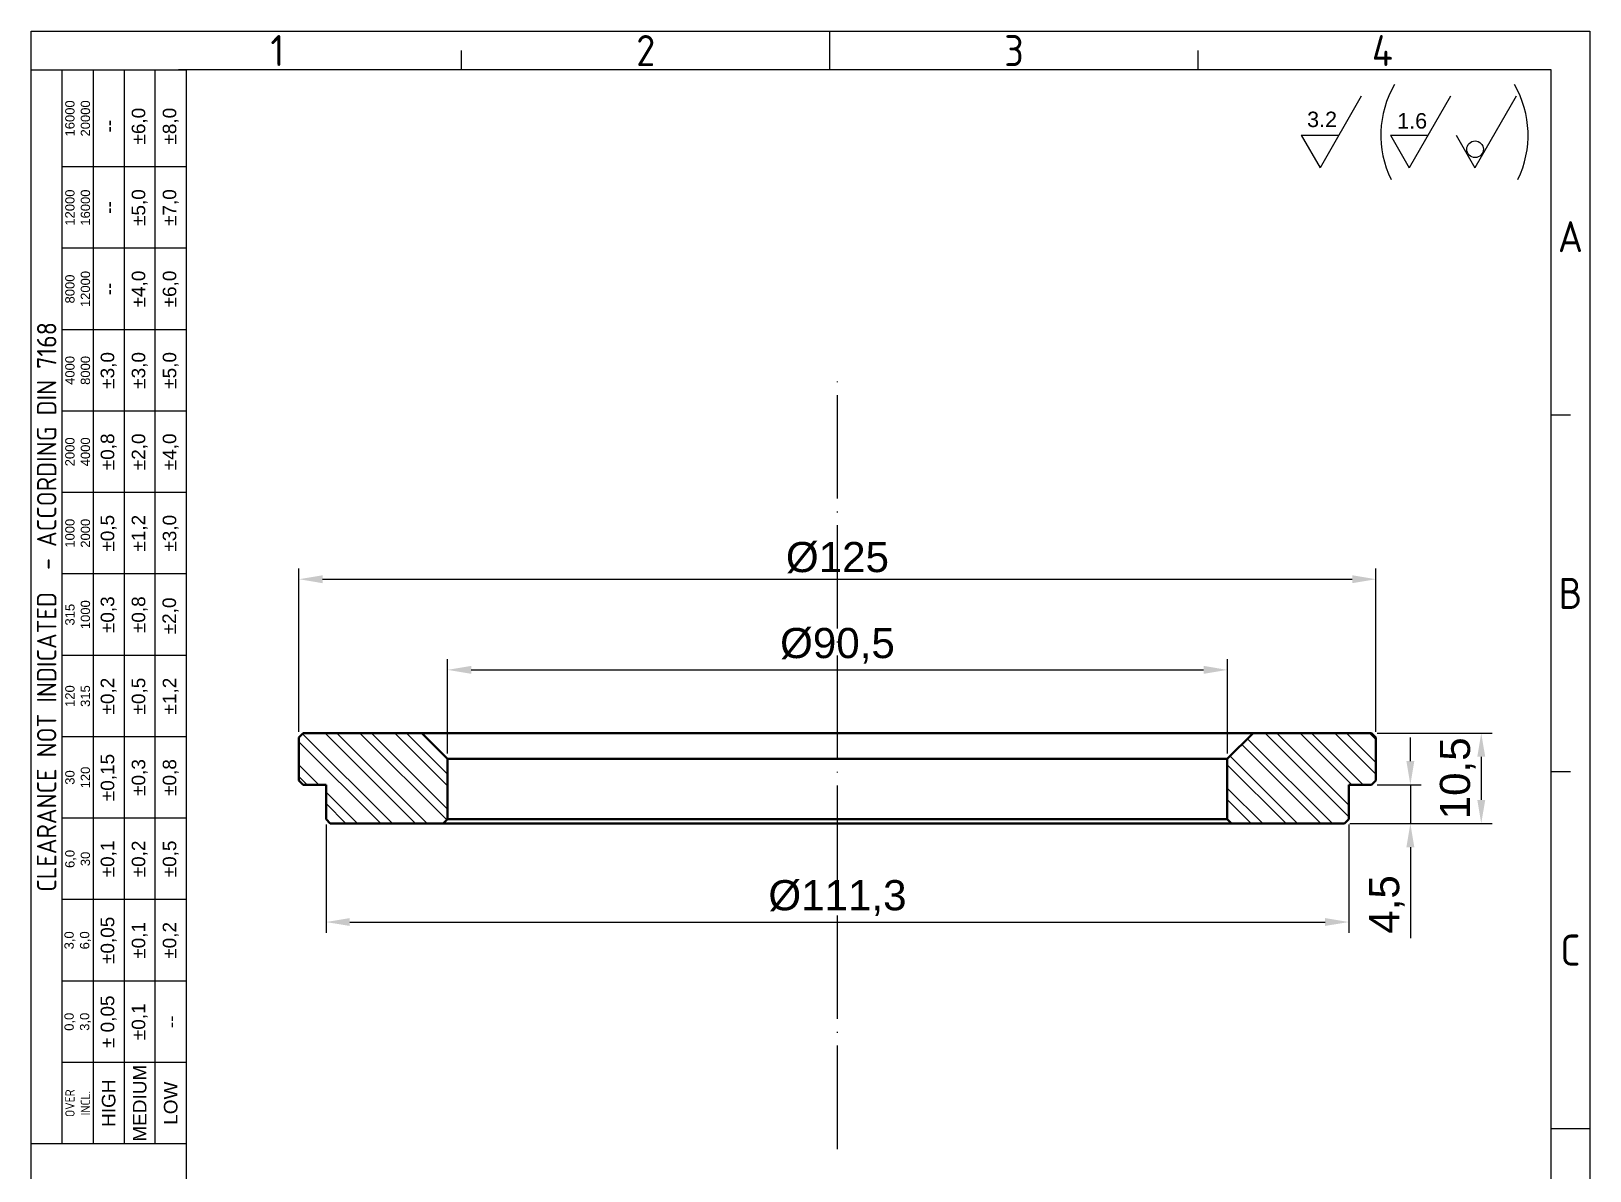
# Model space of a CAD drawing. Header units: millimetres. Extents: x 4510 to 4691, y 1198 to 1451.
# Drawn here: x 4510.4 to 4691.3, y 1318.5 to 1450.8 of the extents above; entities that cross this region are included whole.
import ezdxf
from ezdxf.enums import TextEntityAlignment as Align

# ---------------------------------------------------------------- set-up
doc = ezdxf.new("R2010")
doc.units = ezdxf.units.MM
doc.linetypes.add('ACAD_ISO04W100', pattern=[30, 24, -3, 0, -3])
for name, color, linetype, lineweight in [('AM_0', 7, 'Continuous', 40), ('AM_4', 1, 'ACAD_ISO04W100', 25), ('AM_5', 1, 'Continuous', 25)]:
    doc.layers.add(name, color=color, linetype=linetype, lineweight=lineweight)
doc.styles.add('ACISOTS', font='isocp.shx', dxfattribs={"height": 1})
doc.styles.get("Standard").update_dxf_attribs({"font": 'arial.ttf'})
doc.dimstyles.new('ISO-25', dxfattribs={"dimtxt": 3.5, "dimasz": 2.75, "dimexe": 1.25, "dimexo": 0.625, "dimtad": 1, "dimtxsty": 'Standard', "dimcen": 2.5, "dimadec": 0, "dimazin": 0, "dimtfac": 1, "dimtmove": 0, "dimatfit": 3, "dimfxl": 1, "dimarcsym": 0})

# ---------------------------------------------------------------- blocks, each defined once
blk = doc.blocks.new('*D30')
at = {"layer": 'AM_5', "color": 0, "lineweight": -2, "ltscale": 0.25, "transparency": 16777216}
for p, q in [((4544.65, 1358.71), (4544.65, 1346.15)), ((4663.36, 1358.71), (4663.36, 1346.15)), ((4547.4, 1347.4), (4660.61, 1347.4))]:
    blk.add_line(p, q, dxfattribs=at)
at = {"layer": 'AM_5', "color": 0, "ltscale": 0.25, "transparency": 16777216}
for points in [[(4547.4, 1347.86), (4547.4, 1346.95), (4544.65, 1347.4)], [(4660.61, 1347.86), (4660.61, 1346.95), (4663.36, 1347.4)]]:
    blk.add_solid(points, dxfattribs=at)
at = {"layer": 'Defpoints', "color": 0, "ltscale": 0.25, "transparency": 16777216}
for p in [(4544.65, 1359.33), (4663.36, 1359.33), (4663.36, 1347.4)]:
    blk.add_point(p, dxfattribs=at)
at = {"layer": 'AM_5', "color": 0, "ltscale": 0.25, "transparency": 16777216, "insert": (4604.01, 1350.19), "char_height": 3.5, "attachment_point": 5}
blk.add_mtext('%%C111,3', dxfattribs=at)
blk = doc.blocks.new('*D31')
at = {"layer": 'AM_5', "color": 0, "lineweight": -2, "ltscale": 0.25, "transparency": 16777216}
for p, q in [((4666.63, 1369.33), (4679.98, 1369.33)), ((4678.73, 1366.58), (4678.73, 1361.58)), ((4663.49, 1358.83), (4679.98, 1358.83))]:
    blk.add_line(p, q, dxfattribs=at)
at = {"layer": 'AM_5', "color": 0, "ltscale": 0.25, "transparency": 16777216}
for points in [[(4678.27, 1366.58), (4679.19, 1366.58), (4678.73, 1369.33)], [(4678.27, 1361.58), (4679.19, 1361.58), (4678.73, 1358.83)]]:
    blk.add_solid(points, dxfattribs=at)
at = {"layer": 'Defpoints', "color": 0, "ltscale": 0.25, "transparency": 16777216}
for p in [(4666.01, 1369.33), (4662.86, 1358.83), (4678.73, 1358.83)]:
    blk.add_point(p, dxfattribs=at)
at = {"layer": 'AM_5', "color": 0, "ltscale": 0.25, "transparency": 16777216, "insert": (4676, 1364.08), "char_height": 3.5, "attachment_point": 5, "rotation": 90}
blk.add_mtext('10,5', dxfattribs=at)
blk = doc.blocks.new('*D32')
at = {"layer": 'AM_5', "color": 0, "lineweight": -2, "ltscale": 0.25, "transparency": 16777216}
for p, q in [((4670.5, 1366.08), (4670.5, 1368.83)), ((4666.63, 1363.33), (4671.75, 1363.33)), ((4670.5, 1363.33), (4670.5, 1358.83)), ((4663.49, 1358.83), (4671.75, 1358.83)), ((4670.5, 1356.08), (4670.5, 1345.54))]:
    blk.add_line(p, q, dxfattribs=at)
at = {"layer": 'AM_5', "color": 0, "ltscale": 0.25, "transparency": 16777216}
for points in [[(4670.04, 1366.08), (4670.96, 1366.08), (4670.5, 1363.33)], [(4670.04, 1356.08), (4670.96, 1356.08), (4670.5, 1358.83)]]:
    blk.add_solid(points, dxfattribs=at)
at = {"layer": 'Defpoints', "color": 0, "ltscale": 0.25, "transparency": 16777216}
for p in [(4666.01, 1363.33), (4662.86, 1358.83), (4670.5, 1358.83)]:
    blk.add_point(p, dxfattribs=at)
at = {"layer": 'AM_5', "color": 0, "ltscale": 0.25, "transparency": 16777216, "insert": (4667.78, 1349.44), "char_height": 3.5, "attachment_point": 5, "rotation": 90}
blk.add_mtext('4,5', dxfattribs=at)
blk = doc.blocks.new('*D33')
at = {"layer": 'AM_5', "color": 0, "lineweight": -2, "ltscale": 0.25, "transparency": 16777216}
for p, q in [((4558.76, 1366.96), (4558.76, 1377.92)), ((4561.51, 1376.67), (4646.51, 1376.67)), ((4649.26, 1366.96), (4649.26, 1377.92))]:
    blk.add_line(p, q, dxfattribs=at)
at = {"layer": 'AM_5', "color": 0, "ltscale": 0.25, "transparency": 16777216}
for points in [[(4561.51, 1377.13), (4561.51, 1376.21), (4558.76, 1376.67)], [(4646.51, 1377.13), (4646.51, 1376.21), (4649.26, 1376.67)]]:
    blk.add_solid(points, dxfattribs=at)
at = {"layer": 'Defpoints', "color": 0, "ltscale": 0.25, "transparency": 16777216}
for p in [(4649.26, 1376.67), (4558.76, 1366.33), (4649.26, 1366.33)]:
    blk.add_point(p, dxfattribs=at)
at = {"layer": 'AM_5', "color": 0, "ltscale": 0.25, "transparency": 16777216, "insert": (4604.01, 1379.46), "char_height": 3.5, "attachment_point": 5}
blk.add_mtext('%%C90,5', dxfattribs=at)
blk = doc.blocks.new('*D34')
at = {"layer": 'AM_5', "color": 0, "lineweight": -2, "ltscale": 0.25, "transparency": 16777216}
for p, q in [((4541.51, 1369.46), (4541.51, 1388.44)), ((4666.51, 1369.46), (4666.51, 1388.44)), ((4544.26, 1387.19), (4663.76, 1387.19))]:
    blk.add_line(p, q, dxfattribs=at)
at = {"layer": 'AM_5', "color": 0, "ltscale": 0.25, "transparency": 16777216}
for points in [[(4544.26, 1387.65), (4544.26, 1386.73), (4541.51, 1387.19)], [(4663.76, 1387.65), (4663.76, 1386.73), (4666.51, 1387.19)]]:
    blk.add_solid(points, dxfattribs=at)
at = {"layer": 'Defpoints', "color": 0, "ltscale": 0.25, "transparency": 16777216}
for p in [(4666.51, 1387.19), (4541.51, 1368.83), (4666.51, 1368.83)]:
    blk.add_point(p, dxfattribs=at)
at = {"layer": 'AM_5', "color": 0, "ltscale": 0.25, "transparency": 16777216, "insert": (4604.01, 1389.7), "char_height": 3.5, "attachment_point": 5}
blk.add_mtext('%%C125', dxfattribs=at)

msp = doc.modelspace()

# ---------------------------------------------------------------- hatches: boundary and pattern name
at = {"layer": 'AM_5', "ltscale": 0.25}
h = msp.add_hatch(dxfattribs=at)
h.set_pattern_fill('ANSI32', color=256, scale=0.3, angle=90)
h.set_pattern_definition([(135, (-5.864, 84.364), (-2.0205576, -2.0205576), []), (135, (-5.864, 85.711), (-2.0205576, -2.0205576), [])])
h.paths.add_polyline_path([(4558.255, 1358.83), (4558.755, 1359.33), (4558.755, 1366.33), (4555.755, 1369.33), (4542.005, 1369.33), (4541.505, 1368.83), (4541.505, 1363.83), (4542.005, 1363.33), (4544.649, 1363.33), (4544.649, 1359.33), (4545.149, 1358.83)])
h.paths.add_polyline_path([(4652.255, 1369.33), (4649.255, 1366.33), (4649.255, 1359.33), (4649.755, 1358.83), (4662.861, 1358.83), (4663.361, 1359.33), (4663.361, 1363.33), (4666.005, 1363.33), (4666.505, 1363.83), (4666.505, 1368.83), (4666.005, 1369.33)])

# ---------------------------------------------------------------- linework, layer by layer
at = {"color": 135, "lineweight": 25}
for p, q in [((4510.431, 1197.901), (4510.431, 1450.801)), ((4510.431, 1450.801), (4691.331, 1450.801)), ((4603.131, 1446.301), (4603.131, 1450.801)), ((4691.331, 1450.801), (4691.331, 1197.901)), ((4560.381, 1446.301), (4560.381, 1448.551)), ((4645.881, 1446.301), (4645.881, 1448.551)), ((4514.031, 1321.651), (4514.031, 1446.301)), ((4517.631, 1446.301), (4517.631, 1321.651)), ((4521.231, 1446.301), (4521.231, 1321.651)), ((4524.831, 1321.651), (4524.831, 1446.301)), ((4528.431, 1435.051), (4514.031, 1435.051)), ((4528.431, 1425.601), (4514.031, 1425.601)), ((4528.431, 1416.151), (4514.031, 1416.151)), ((4528.431, 1406.701), (4514.031, 1406.701)), ((4689.081, 1406.251), (4686.831, 1406.251)), ((4528.431, 1397.251), (4514.031, 1397.251)), ((4528.431, 1387.801), (4514.031, 1387.801)), ((4528.431, 1378.351), (4514.031, 1378.351)), ((4528.431, 1368.901), (4514.031, 1368.901)), ((4689.081, 1364.851), (4686.831, 1364.851)), ((4528.431, 1359.451), (4514.031, 1359.451)), ((4528.431, 1350.001), (4514.031, 1350.001)), ((4528.431, 1340.551), (4514.031, 1340.551)), ((4528.431, 1331.101), (4514.031, 1331.101)), ((4686.831, 1323.451), (4691.331, 1323.451))]:
    msp.add_line(p, q, dxfattribs=at)
for p, q in [((4686.831, 1446.301), (4527.531, 1446.301)), ((4528.431, 1446.301), (4528.431, 1202.401)), ((4686.831, 1202.401), (4686.831, 1446.301))]:
    msp.add_line(p, q)
msp.add_lwpolyline([(4528.431, 1446.301), (4528.431, 1321.651), (4510.431, 1321.651), (4510.431, 1446.301)], close=True, dxfattribs=at)
at = {"layer": 'AM_0'}
for p, q in [((4542.005, 1369.33), (4541.505, 1368.83)), ((4541.505, 1368.83), (4541.505, 1363.83)), ((4542.005, 1369.33), (4666.005, 1369.33)), ((4555.755, 1369.33), (4558.755, 1366.33)), ((4649.255, 1366.33), (4652.255, 1369.33)), ((4666.505, 1368.83), (4666.005, 1369.33)), ((4666.505, 1363.83), (4666.505, 1368.83)), ((4558.755, 1366.33), (4649.255, 1366.33)), ((4558.755, 1366.33), (4558.755, 1359.33)), ((4649.255, 1359.33), (4649.255, 1366.33)), ((4541.505, 1363.83), (4542.005, 1363.33)), ((4544.649, 1363.33), (4542.005, 1363.33)), ((4544.649, 1363.33), (4544.649, 1359.33)), ((4663.361, 1359.33), (4663.361, 1363.33)), ((4666.005, 1363.33), (4663.361, 1363.33)), ((4666.005, 1363.33), (4666.505, 1363.83)), ((4544.649, 1359.33), (4545.149, 1358.83)), ((4662.861, 1358.83), (4545.149, 1358.83)), ((4558.755, 1359.33), (4558.255, 1358.83)), ((4558.755, 1359.33), (4649.255, 1359.33)), ((4649.755, 1358.83), (4649.255, 1359.33)), ((4662.861, 1358.83), (4663.361, 1359.33))]:
    msp.add_line(p, q, dxfattribs=at)
at = {"layer": 'AM_4', "ltscale": 0.5}
msp.add_line((4604.005, 1321.054), (4604.005, 1411.606), dxfattribs=at)
at = {"layer": 'AM_5'}
for p, q in [((4664.803, 1443.246), (4660.018, 1434.957)), ((4675.167, 1443.246), (4670.381, 1434.957)), ((4682.787, 1443.246), (4678.001, 1434.957)), ((4657.843, 1438.725), (4662.193, 1438.725)), ((4657.843, 1438.725), (4660.018, 1434.957)), ((4668.206, 1438.725), (4672.556, 1438.725)), ((4668.206, 1438.725), (4670.381, 1434.957)), ((4675.826, 1438.725), (4678.001, 1434.957))]:
    msp.add_line(p, q, dxfattribs=at)
msp.add_circle((4678.01, 1437.092), 0.965, dxfattribs=at)
for centre, start, end in [((4678.788, 1438.716), 149.81687, 205.95777), ((4672.456, 1438.716), 334.04223, 30.18313)]:
    msp.add_arc(centre, 11.714, start, end, dxfattribs=at)

# ---------------------------------------------------------------- texts
at = {"color": 135, "lineweight": 25, "style": 'ACISOTS'}
for s, p in [('1', (4539.006, 1448.551)), ('2', (4581.756, 1448.551)), ('3', (4624.506, 1448.551)), ('4', (4667.256, 1448.551)), ('A', (4689.081, 1426.951)), ('B', (4689.081, 1385.551)), ('C', (4689.081, 1344.151))]:
    msp.add_text(s, height=3.6, dxfattribs=at).set_placement(p, align=Align.MIDDLE)
at = {"color": 135, "lineweight": 25, "attachment_point": 5, "rotation": 90}
for s, insert, char_height, width in [('16000\\P20000', (4515.831, 1440.676), 1.08, 11.25), ('±6,0', (4523.031, 1439.776), 1.575, 9.45), ('±8,0', (4526.631, 1439.776), 1.575, 9.45), ('--', (4519.431, 1439.776), 1.575, 9.45), ('12000\\P16000', (4515.831, 1430.326), 1.08, 9.45), ('--', (4519.431, 1430.326), 1.575, 9.45), ('±5,0', (4523.031, 1430.326), 1.575, 9.45), ('±7,0', (4526.631, 1430.326), 1.575, 9.45), ('8000\\P12000', (4515.831, 1420.876), 1.08, 9.45), ('±4,0', (4523.031, 1420.876), 1.575, 9.45), ('±6,0', (4526.631, 1420.876), 1.575, 9.45), ('--', (4519.431, 1420.876), 1.575, 9.45), ('{\\Fisocp.shx|c0;CLEARANCE NOT INDICATED  - ACCORDING DIN 7168}', (4512.231, 1383.976), 2.25, 124.65), ('4000\\P8000', (4515.831, 1411.426), 1.08, 9.45), ('±3,0', (4519.431, 1411.426), 1.575, 9.45), ('±3,0', (4523.031, 1411.426), 1.575, 9.45), ('±5,0', (4526.631, 1411.426), 1.575, 9.45), ('±0,8', (4519.431, 1401.976), 1.575, 9.45), ('±2,0', (4523.031, 1401.976), 1.575, 9.45), ('±4,0', (4526.631, 1401.976), 1.575, 9.45), ('2000\\P4000', (4515.831, 1401.976), 1.08, 9.45), ('1000\\P2000', (4515.831, 1392.526), 1.08, 9.45), ('±0,5', (4519.431, 1392.526), 1.575, 9.45), ('±1,2', (4523.031, 1392.526), 1.575, 9.45), ('±3,0', (4526.631, 1392.526), 1.575, 9.45), ('315\\P1000', (4515.831, 1383.076), 1.08, 9.45), ('±0,3', (4519.431, 1383.076), 1.575, 9.45), ('±0,8', (4523.031, 1383.076), 1.575, 9.45), ('±2,0', (4526.601, 1382.935), 1.575, 9.45), ('±0,2', (4519.431, 1373.626), 1.575, 9.45), ('±0,5', (4523.031, 1373.626), 1.575, 9.45), ('±1,2', (4526.631, 1373.626), 1.575, 9.45), ('120\\P315', (4515.831, 1373.626), 1.08, 9.45), ('±0,15', (4519.431, 1364.176), 1.575, 9.45), ('±0,3', (4523.031, 1364.176), 1.575, 9.45), ('±0,8', (4526.631, 1364.176), 1.575, 9.45), ('30\\P120', (4515.831, 1364.176), 1.08, 9.45), ('±0,1', (4519.431, 1354.726), 1.575, 9.45), ('±0,5', (4526.631, 1354.726), 1.575, 9.45), ('6,0\\P30', (4515.831, 1354.726), 1.08, 9.45), ('±0,2', (4523.031, 1354.726), 1.575, 9.45), ('±0,05', (4519.431, 1345.276), 1.575, 9.45), ('3,0\\P6,0', (4515.831, 1345.276), 1.08, 9.45), ('±0,1', (4523.031, 1345.276), 1.575, 9.45), ('±0,2', (4526.631, 1345.276), 1.575, 9.45), ('± 0,05', (4519.431, 1335.826), 1.575, 9.45), ('\\pt4.79529;±0,1', (4523.031, 1335.826), 1.575, 9.45), ('0,0\\P3,0', (4515.831, 1335.826), 1.08, 9.45), ('--', (4526.631, 1335.826), 1.575, 9.45), ('MEDIUM', (4523.031, 1326.376), 1.575, 9.45), ('{\\Fisocp.shx|c0;OVER\\PINCL.}', (4515.831, 1326.376), 1.08, 9.45), ('HIGH', (4519.431, 1326.376), 1.575, 9.45), ('LOW', (4526.631, 1326.376), 1.575, 9.45)]:
    msp.add_mtext(s, dxfattribs=dict(at, insert=insert, char_height=char_height, width=width))
at = {"layer": 'AM_5', "char_height": 1.7903, "attachment_point": 1}
for s, insert in [('3.2', (4658.515, 1441.46)), ('1.6', (4668.972, 1441.287))]:
    msp.add_mtext_dynamic_manual_height_columns(s, width=18.23779, gutter_width=12.5, heights=[0], dxfattribs=dict(at, insert=insert))

# ---------------------------------------------------------------- dimensions: what is measured, and where the dimension line sits
at = {"layer": 'AM_5', "ltscale": 0.25}
for base, p1, p2, text, picture, middle in [((4666.505, 1387.189), (4541.505, 1368.83), (4666.505, 1368.83), '%%C125', '*D34', (4604.005, 1389.699)), ((4649.255, 1376.67), (4558.755, 1366.33), (4649.255, 1366.33), '%%C90,5', '*D33', (4604.005, 1379.455)), ((4663.361, 1347.404), (4544.649, 1359.33), (4663.361, 1359.33), '%%C111,3', '*D30', (4604.005, 1350.189))]:
    dim = msp.add_linear_dim(base=base, p1=p1, p2=p2, text=text, dimstyle='ISO-25', dxfattribs=at)
    dim.commit()
    dim.dimension.update_dxf_attribs({"geometry": picture, "text_midpoint": middle})
for base, p1, picture, middle in [((4678.73, 1358.83), (4666.005, 1369.33), '*D31', (4676.002, 1364.08)), ((4670.498, 1358.83), (4666.005, 1363.33), '*D32', (4667.777, 1349.436))]:
    dim = msp.add_linear_dim(base=base, p1=p1, p2=(4662.861, 1358.83), angle=90, dimstyle='ISO-25', dxfattribs=at)
    dim.commit()
    dim.dimension.update_dxf_attribs({"geometry": picture, "text_midpoint": middle})

doc.saveas('drawing.dxf')
